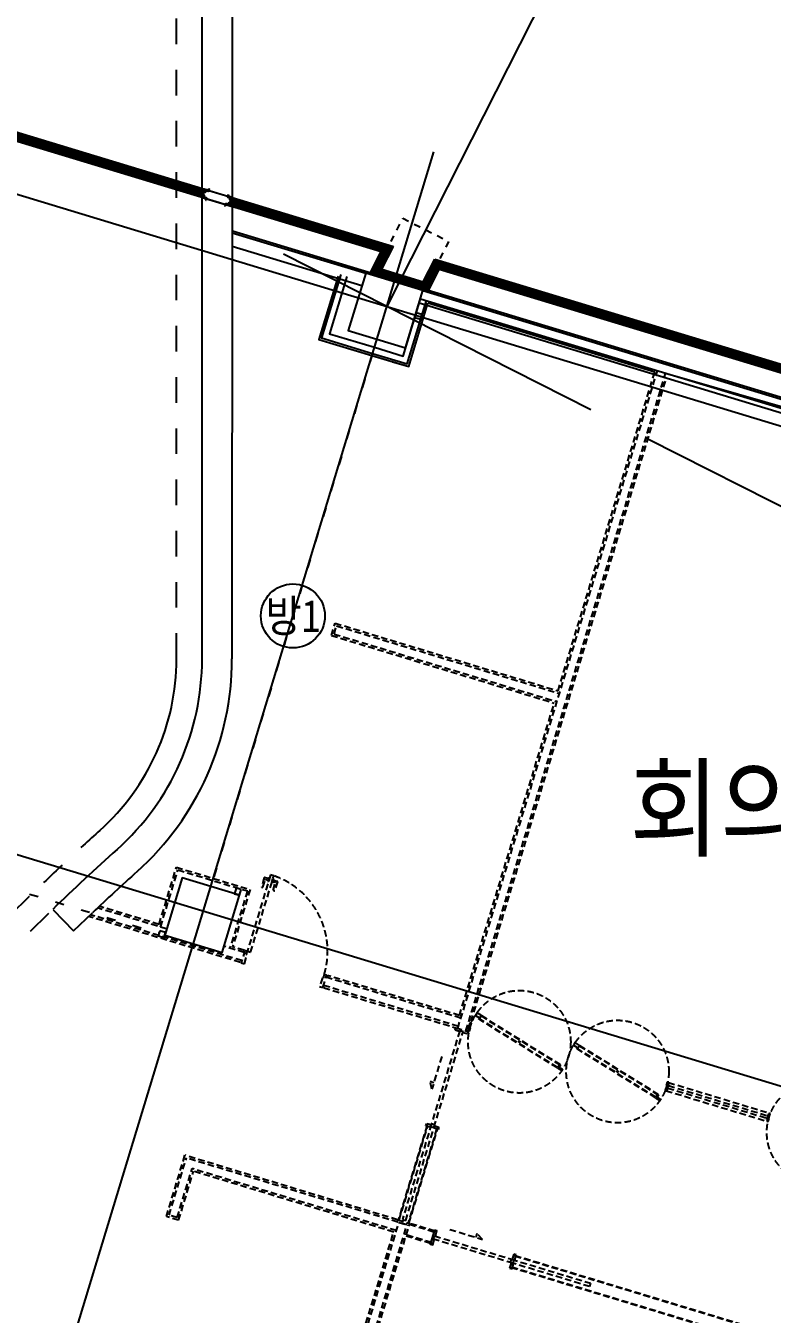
# Model space of a CAD drawing. Header units: metres. Extents: x 630750 to 860239, y 578133 to 726633.
# Drawn here: x 710924 to 719663, y 621958 to 637049 of the extents above; entities that cross this region are included whole.
import ezdxf
from ezdxf.enums import TextEntityAlignment as Align

# ---------------------------------------------------------------- set-up
doc = ezdxf.new("R2010")
doc.units = ezdxf.units.M
doc.header["$LTSCALE"] = 300
for name, pattern in [('CEN', [62, 60, -1, 0, -1]), ('H2', [0.5, 0.25, -0.25]), ('HID', [2.2, 1.5, -0.7]), ('HID1', [0.375, 0.25, -0.125]), ('HIDDEN', [2, 1, -1]), ('HIDDEN-1', [1.4, 0.35, -0.7, 0.35])]:
    doc.linetypes.add(name, pattern=pattern)
doc.layers.get('Defpoints').update_dxf_attribs({"color": 8})
for name, color, linetype in [('A-CEN-1', 1, 'Continuous'), ('A-CON', 2, 'Continuous'), ('A-DIM', 7, 'Continuous'), ('A-ELE-7', 7, 'Continuous'), ('A-ELE-8', 8, 'Continuous'), ('A-ELE-9', 9, 'Continuous'), ('A-ELE8', 8, 'Continuous'), ('A-MULL', 7, 'Continuous'), ('A-TXT-S', 3, 'Continuous'), ('A-WAL-DW', 7, 'Continuous'), ('AA', 31, 'Continuous'), ('DIM', 7, 'Continuous'), ('fire shutter', 2, 'Continuous'), ('INT', 117, 'Continuous'), ('KUK-WALL-DRYWALL', 4, 'Continuous'), ('KUK-WALL-FIN 1', 30, 'Continuous'), ('SCREW', 8, 'Continuous'), ('블럭', 7, 'Continuous')]:
    doc.layers.add(name, color=color, linetype=linetype)
doc.styles.add('TEXT', font='')
doc.styles.add('TEXT(돋음)', font='')
doc.styles.add('돋움', font='')
doc.styles.get('TEXT').set_extended_font_data('DotumChe')
doc.styles.get('TEXT(돋음)').set_extended_font_data('Dotum')
doc.styles.get('돋움').set_extended_font_data('Dotum')
doc.dimstyles.new('DIM250', dxfattribs={"dimscale": 250, "dimtxt": 3, "dimasz": 1, "dimexe": 2, "dimexo": 3, "dimgap": 1, "dimtad": 1, "dimdec": 0, "dimzin": 0, "dimdsep": 46, "dimlunit": 6, "dimtxsty": 'TEXT(돋음)', "dimblk": 'Z_DOT', "dimcen": 2.5, "dimdle": 2, "dimclrd": 256, "dimclre": 256, "dimclrt": 3, "dimadec": 0, "dimazin": 0, "dimtfac": 1, "dimtdec": 0, "dimtix": 1, "dimtmove": 2, "dimatfit": 3, "dimldrblk": 'Z_DOT', "dimfxl": 1, "dimtolj": 1, "dimtzin": 0, "dimarcsym": 0})

# ---------------------------------------------------------------- blocks, each defined once
blk = doc.blocks.new('A$C7D1B520F')
at = {"layer": 'SCREW', "color": 8}
for p, q in [((0, 5), (0, 5)), ((9, 5), (0, 5)), ((0, 1), (0, 5)), ((9, 5), (0, 5)), ((0, 1), (2, 0)), ((5, 28), (2, 26)), ((2, 26), (3, 26)), ((7, 26), (2, 24)), ((2, 24), (3, 24)), ((7, 24), (2, 21)), ((7, 21), (2, 19)), ((2, 21), (3, 21)), ((2, 19), (3, 19)), ((7, 19), (2, 16)), ((2, 16), (3, 16)), ((7, 16), (2, 14)), ((2, 14), (3, 14)), ((7, 14), (2, 11)), ((2, 11), (3, 11)), ((7, 11), (2, 9)), ((2, 9), (3, 9)), ((7, 9), (2, 6)), ((2, 6), (3, 6)), ((3, 1), (2, 0)), ((7, 0), (2, 0)), ((4, 43), (3, 40)), ((3, 5), (3, 40)), ((3, 1), (3, 5)), ((3, 1), (4, 0)), ((6, 40), (4, 43)), ((4, 43), (5, 28)), ((7, 6), (4, 5)), ((5, 42), (6, 31)), ((5, 28), (6, 29)), ((6, 1), (5, 0)), ((6, 5), (6, 40)), ((7, 26), (6, 26)), ((7, 24), (6, 24)), ((7, 21), (6, 21)), ((7, 19), (6, 19)), ((7, 16), (6, 16)), ((7, 14), (6, 14)), ((7, 11), (6, 11)), ((7, 9), (6, 9)), ((7, 6), (6, 6)), ((6, 1), (6, 5)), ((6, 1), (7, 0)), ((8, 1), (7, 0)), ((8, 1), (8, 5)), ((9, 5), (9, 5))]:
    blk.add_line(p, q, dxfattribs=at)
for centre, radius, start, end in [((2, 42), 2.15, 283.4285, 4.6836), ((5, 28), 0.268, 182.1196, 324.1357)]:
    blk.add_arc(centre, radius, start, end, dxfattribs=at)
blk = doc.blocks.new('Z_DOT')
at = {"layer": 'DIM', "color": 7}
for p, q in [((0, -2.5), (0, 2.5)), ((-2.5, 0), (2.5, 0))]:
    blk.add_line(p, q, dxfattribs=at)
for radius in [0.75, 0.375]:
    blk.add_circle((0, 0), radius, dxfattribs=at)
blk = doc.blocks.new('*D103')
at = {"layer": 'A-DIM', "lineweight": -2, "transparency": 16777216}
for p, q in [((721212, 638140), (724178, 636636)), ((720839, 631157), (723619, 636639)), ((718207, 632212), (721172, 630708))]:
    blk.add_line(p, q, dxfattribs=at)
at = {"layer": 'Defpoints', "color": 0, "transparency": 16777216}
for p in [(720543, 638479), (723732, 636862), (717538, 632551)]:
    blk.add_point(p, dxfattribs=at)
at = {"layer": 'A-DIM', "lineweight": -2, "transparency": 16777216, "xscale": 250, "yscale": 250, "zscale": 250}
for p, rotation in [((723732, 636862), 63.11574874094855), ((720726, 630934), 243.1157487409486)]:
    blk.add_blockref('Z_DOT', p, dxfattribs=dict(at, rotation=rotation))
at = {"layer": 'A-DIM', "color": 3, "transparency": 16777216, "insert": (721607, 634214), "char_height": 750, "attachment_point": 5, "rotation": 63.1157, "style": 'TEXT(돋음)'}
blk.add_mtext('\\A1;6,646', dxfattribs=at)

msp = doc.modelspace()

# ---------------------------------------------------------------- linework, layer by layer
at = {"color": 252, "linetype": 'H2', "const_width": 100, "elevation": 0}
for points in [[(706580.1, 636727.5), (707154.7, 636553.2), (707290.2, 636820.4), (713003.2, 635086.8)], [(713324.2, 634989.4), (715156, 634433.6), (715020.5, 634166.4), (715603.6, 633989.5), (715739, 634256.6), (724412.3, 631624.8), (724276.9, 631357.6), (724997.4, 631139)]]:
    msp.add_lwpolyline(points, dxfattribs=at)
at = {"color": 4, "linetype": 'Continuous', "elevation": 0}
for points in [[(713012.7, 635104.1, -2.4142136), (713014, 635104.8), (713014.8, 635104.6), (713014.3, 635102.9, 0.4142136), (713016, 635099.7), (713020.8, 635098.2, 0.4142136), (713024, 635099.9), (713024.5, 635101.6), (713025.6, 635101.3, 0.7625095), (713031, 635109.9), (713018, 635118.6), (713018, 635118.6, -1.7199574), (713017.6, 635120.3), (713019.9, 635127.9), (713022.3, 635127.2), (713022, 635126.1), (713022.9, 635125.9), (713024.1, 635126.6), (713025.1, 635126.3), (713024.8, 635125.3), (713025.7, 635125), (713026.9, 635125.8), (713028, 635125.5), (713027.7, 635124.4), (713028.5, 635124.2), (713031.2, 635125.8), (713029.9, 635128.6), (713029, 635128.9), (713028.7, 635127.9), (713027.7, 635128.2), (713027, 635129.5), (713026.2, 635129.8), (713025.9, 635128.7), (713024.8, 635129.1), (713024.2, 635130.3), (713023.4, 635130.6), (713023.1, 635129.6), (713020.6, 635130.3), (713021.6, 635133.5), (713017.8, 635134.6), (713013, 635118.9, 0.2646944), (713013.2, 635117.9), (713028.1, 635107.2, -0.7625095), (713026.8, 635105.1), (713011.3, 635109.8, 0.4142136), (713010, 635109.1), (712996.5, 635064.5, 0.4142136), (712997.1, 635063.2), (713012.6, 635058.5, -0.7625095), (713012.6, 635056), (712994.2, 635055.4, 0.2646944), (712993.5, 635054.7), (712988.7, 635038.9), (712992.6, 635037.8), (712993.5, 635040.9), (712995.9, 635040.2), (712995.6, 635039.2), (712996.5, 635038.9), (712997.7, 635039.7), (712998.8, 635039.3), (712998.5, 635038.3), (712999.3, 635038.1), (713000.5, 635038.8), (713001.6, 635038.5), (713001.3, 635037.5), (713002.1, 635037.2), (713004.8, 635038.8), (713003.5, 635041.7), (713002.6, 635041.9), (713002.3, 635040.9), (713001.3, 635041.2), (713000.7, 635042.5), (712999.8, 635042.8), (712999.5, 635041.8), (712998.5, 635042.1), (712997.8, 635043.4), (712997, 635043.6), (712996.7, 635042.6), (712994.2, 635043.4), (712996.6, 635051, -1.7199574), (712997.8, 635052.2), (712997.8, 635052.2), (713013.5, 635052.2, 0.7625095), (713013.8, 635062.3), (713012.7, 635062.6), (713013.2, 635064.3, 0.4142136), (713011.5, 635067.5), (713006.7, 635069, 0.4142136), (713003.5, 635067.3), (713003, 635065.6), (713002.1, 635065.9, -2.4142136), (713001.5, 635067.1)], [(712996.7, 635046.1), (712995.2, 635046.5), (712994.6, 635044.4), (713004, 635041.5, -1), (713002.7, 635037.1), (712993.2, 635039.9), (712992.6, 635037.8), (712994.1, 635037.3), (712994.3, 635038), (713010.1, 635033.1), (713009.9, 635032.5), (713021, 635029.2), (713021.5, 635030.7), (713014, 635032.9, -0.6681786), (713013.9, 635034.4), (713023, 635039.3, -0.4142136), (713024.1, 635039), (713027.9, 635031.8, 0.4142136), (713029, 635031.4), (713029.2, 635031.6, -0.4142136), (713030.3, 635031.2), (713033.8, 635024.6), (713035.3, 635024.1), (713035.7, 635025.3, -0.1989124), (713036.1, 635025.8), (713042.2, 635029.1), (713037.5, 635037.8), (713036.2, 635037.1, 0.4142136), (713035.8, 635036), (713036.2, 635035.3), (713037.3, 635035), (713036.9, 635033.9), (713038, 635033.6), (713039.7, 635030.4, -0.4142136), (713039.4, 635029.3), (713035.2, 635027.1, -0.4142136), (713034.1, 635027.4), (713032.4, 635030.6), (713032.7, 635031.7), (713031.7, 635032), (713032, 635033), (713031.6, 635033.7, 0.4142136), (713030.5, 635034.1), (713029, 635033.2), (713024.4, 635041.8), (713018.2, 635038.5), (713018.1, 635038.2), (713017.8, 635038.3), (713011.1, 635034.7, -0.1989124), (713010.5, 635034.7), (713007.2, 635035.7, -0.4142136), (713006.6, 635036.7), (713007.1, 635038.2, 0.4142136), (713004.5, 635043), (712996.5, 635045.4)], [(713005.2, 635066.3, -0.4142136), (713006.3, 635066.9), (713010.2, 635065.8, -0.4142136), (713010.8, 635064.7), (713010.7, 635064.3, -0.4142136), (713009.6, 635063.7), (713005.7, 635064.9, -0.4142136), (713005.1, 635066)], [(713016.3, 635102.7, 0.4142136), (713016.9, 635101.6), (713020.7, 635100.3, 0.4142136), (713021.9, 635100.9), (713022, 635101.3, 0.4142136), (713021.4, 635102.4), (713017.5, 635103.6, 0.4142136), (713016.4, 635103.1)], [(713020.5, 635124.3), (713018.9, 635124.8), (713019.6, 635126.9), (713029.1, 635124, 1), (713030.4, 635128.5), (713020.9, 635131.3), (713021.6, 635133.5), (713023.1, 635133), (713022.9, 635132.4), (713038.8, 635127.6), (713039, 635128.2), (713050.1, 635124.8), (713049.6, 635123.3), (713042.1, 635125.6, 0.6681786), (713041.2, 635124.5), (713046.1, 635115.3, 0.4142136), (713047.2, 635115), (713054.4, 635118.8, -0.4142136), (713055.4, 635118.5), (713055.5, 635118.3, 0.4142136), (713056.6, 635118), (713063.3, 635121.5), (713064.8, 635121.1), (713064.4, 635119.9, 0.1989124), (713064.5, 635119.3), (713067.7, 635113.1), (713059, 635108.5), (713058.2, 635109.9, -0.4142136), (713058.6, 635110.9), (713059.3, 635111.3), (713060.3, 635111), (713060.6, 635112), (713061.7, 635111.7), (713064.9, 635113.4, 0.4142136), (713065.2, 635114.5), (713063, 635118.7, 0.4142136), (713061.9, 635119), (713058.7, 635117.3), (713058.4, 635116.3), (713057.3, 635116.6), (713057, 635115.5), (713056.3, 635115.1, -0.4142136), (713055.2, 635115.5), (713054.4, 635117.1), (713045.8, 635112.5), (713042.5, 635118.6), (713042.7, 635119), (713042.3, 635119.1), (713038.7, 635125.7, 0.1989124), (713038.3, 635126.1), (713034.9, 635127.1, 0.4142136), (713033.9, 635126.6), (713033.5, 635125.1, -0.4142136), (713028.6, 635122.5), (713020.6, 635124.9)], [(713330.7, 635030.1), (713332.3, 635029.7), (713332.9, 635031.8), (713323.4, 635034.7, -1), (713324.8, 635039.1), (713334.3, 635036.3), (713334.9, 635038.4), (713333.4, 635038.9), (713333.2, 635038.2), (713317.3, 635043.1), (713317.5, 635043.7), (713306.4, 635047), (713306, 635045.5), (713313.5, 635043.3, -0.6681786), (713313.6, 635041.8), (713304.4, 635036.9, -0.4142136), (713303.4, 635037.2), (713299.5, 635044.4, 0.4142136), (713298.5, 635044.8), (713298.3, 635044.6, -0.4142136), (713297.2, 635045), (713293.6, 635051.6), (713292.1, 635052.1), (713291.7, 635050.9, -0.1989124), (713291.4, 635050.4), (713285.2, 635047.1), (713289.9, 635038.4), (713291.3, 635039.1, 0.4142136), (713291.6, 635040.2), (713291.3, 635040.9), (713290.2, 635041.2), (713290.5, 635042.3), (713289.5, 635042.6), (713287.8, 635045.8, -0.4142136), (713288.1, 635046.9), (713292.3, 635049.1, -0.4142136), (713293.4, 635048.8), (713295.1, 635045.6), (713294.7, 635044.5), (713295.8, 635044.2), (713295.5, 635043.2), (713295.8, 635042.5, 0.4142136), (713296.9, 635042.1), (713298.5, 635043), (713303.1, 635034.4), (713309.2, 635037.7), (713309.3, 635038), (713309.7, 635037.9), (713316.3, 635041.5, -0.1989124), (713316.9, 635041.5), (713320.3, 635040.5, -0.4142136), (713320.8, 635039.5), (713320.4, 635038, 0.4142136), (713322.9, 635033.2), (713330.9, 635030.8)], [(713326, 635009.1, 2.4142136), (713325.3, 635010.3), (713324.5, 635010.6), (713324, 635008.9, -0.4142136), (713320.8, 635007.2), (713315.9, 635008.7, -0.4142136), (713314.2, 635011.8), (713314.8, 635013.5), (713313.7, 635013.9, -0.7625095), (713313.9, 635024), (713329.6, 635024), (713329.6, 635024, 1.7199574), (713330.9, 635025.2), (713333.2, 635032.8), (713330.8, 635033.6), (713330.5, 635032.6), (713329.6, 635032.8), (713329, 635034.1), (713328, 635034.4), (713327.7, 635033.4), (713326.8, 635033.7), (713326.2, 635035), (713325.1, 635035.3), (713324.8, 635034.3), (713324, 635034.5), (713322.7, 635037.3), (713325.3, 635039), (713326.2, 635038.7), (713325.9, 635037.7), (713326.9, 635037.4), (713328.2, 635038.1), (713329, 635037.9), (713328.7, 635036.9), (713329.7, 635036.5), (713331, 635037.3), (713331.8, 635037), (713331.5, 635036), (713333.9, 635035.3), (713334.9, 635038.4), (713338.7, 635037.2), (713333.9, 635021.5, -0.2646944), (713333.2, 635020.8), (713314.9, 635020.2, 0.7625095), (713314.8, 635017.7), (713330.3, 635013, -0.4142136), (713331, 635011.7), (713317.4, 634967.1, -0.4142136), (713316.2, 634966.4), (713300.7, 634971.1, 0.7625095), (713299.4, 634969), (713314.3, 634958.3, -0.2646944), (713314.5, 634957.3), (713309.7, 634941.6), (713305.9, 634942.7), (713306.8, 634945.9), (713304.4, 634946.6), (713304.1, 634945.6), (713303.2, 634945.8), (713302.6, 634947.1), (713301.6, 634947.5), (713301.3, 634946.4), (713300.4, 634946.7), (713299.8, 634948), (713298.8, 634948.3), (713298.4, 634947.3), (713297.6, 634947.6), (713296.3, 634950.4), (713298.9, 634952), (713299.8, 634951.8), (713299.5, 634950.7), (713300.5, 634950.4), (713301.8, 634951.2), (713302.6, 634950.9), (713302.3, 634949.9), (713303.4, 634949.6), (713304.6, 634950.3), (713305.4, 634950), (713305.1, 634949), (713307.6, 634948.3), (713309.9, 634955.9, 1.7199574), (713309.5, 634957.6), (713309.5, 634957.6), (713296.4, 634966.3, -0.7625095), (713301.8, 634974.9), (713302.9, 634974.6), (713303.4, 634976.3, -0.4142136), (713306.6, 634978), (713311.5, 634976.5, -0.4142136), (713313.2, 634973.3), (713312.6, 634971.6), (713313.5, 634971.4, 2.4142136), (713314.8, 634972.1)], [(713307, 634951.9), (713308.5, 634951.4), (713307.9, 634949.3), (713298.4, 634952.2, 1), (713297, 634947.7), (713306.5, 634944.9), (713305.9, 634942.7), (713304.4, 634943.2), (713304.5, 634943.8), (713288.7, 634948.6), (713288.5, 634948), (713277.4, 634951.4), (713277.9, 634952.9), (713285.3, 634950.6, 0.6681786), (713286.3, 634951.7), (713281.4, 634960.9, 0.4142136), (713280.3, 634961.2), (713273.1, 634957.4, -0.4142136), (713272, 634957.7), (713271.9, 634957.9, 0.4142136), (713270.9, 634958.2), (713264.2, 634954.7), (713262.7, 634955.1), (713263.1, 634956.3, 0.1989124), (713263, 634956.9), (713259.7, 634963), (713268.5, 634967.7), (713269.2, 634966.3, -0.4142136), (713268.9, 634965.3), (713268.2, 634964.9), (713267.1, 634965.2), (713266.8, 634964.2), (713265.8, 634964.5), (713262.6, 634962.8, 0.4142136), (713262.2, 634961.7), (713264.5, 634957.5, 0.4142136), (713265.6, 634957.2), (713268.7, 634958.9), (713269.1, 634959.9), (713270.1, 634959.6), (713270.4, 634960.7), (713271.1, 634961, -0.4142136), (713272.2, 634960.7), (713273.1, 634959.1), (713281.6, 634963.7), (713284.9, 634957.6), (713284.8, 634957.2), (713285.2, 634957.1), (713288.7, 634950.5, 0.1989124), (713289.2, 634950.1), (713292.6, 634949.1, 0.4142136), (713293.5, 634949.6), (713294, 634951.1, -0.4142136), (713298.8, 634953.7), (713306.8, 634951.3)], [(713311.2, 634973.5, 0.4142136), (713310.6, 634974.6), (713306.8, 634975.8, 0.4142136), (713305.6, 634975.2), (713305.5, 634974.8, 0.4142136), (713306.1, 634973.7), (713310, 634972.5, 0.4142136), (713311.1, 634973.1)], [(713322.2, 635009.9, -0.4142136), (713321.1, 635009.3), (713317.2, 635010.4, -0.4142136), (713316.6, 635011.5), (713316.7, 635011.9, -0.4142136), (713317.8, 635012.5), (713321.7, 635011.3, -0.4142136), (713322.3, 635010.2)]]:
    msp.add_lwpolyline(points, format="xyb", close=True, dxfattribs=at)
at = {"layer": 'A-CEN-1', "linetype": 'Continuous'}
for p, q in [((733307.8, 669573.7, 0), (715151.3, 633760.9, 0)), ((694392.6, 640060, 0), (743918.3, 625031.8, 0)), ((707244.6, 607704.1, 0), (715701.1, 635572.7, 0)), ((686992.6, 634572.3, 0), (741769.6, 617950.7, 0)), ((717537.9, 632551, 0), (713941.7, 634374.2, 0))]:
    msp.add_line(p, q, dxfattribs=at)
at = {"layer": 'A-CON', "elevation": 0}
for points in [[(715573.4, 633946.4), (714903.5, 634149.6), (714700.3, 633479.8), (715370.1, 633276.5)], [(713424.6, 626865.2), (712754.8, 627068.5), (712551.5, 626398.6), (713221.4, 626195.4)]]:
    msp.add_lwpolyline(points, close=True, dxfattribs=at)
at = {"layer": 'A-ELE-7', "linetype": 'H2', "elevation": 0}
msp.add_lwpolyline([(714997.6, 634121.1), (715338.8, 634794.1), (715873.9, 634522.8), (715580.6, 633944.2)], dxfattribs=at)
at = {"layer": 'A-ELE-7', "linetype": 'H2'}
msp.add_lwpolyline([(714997.6, 634121.1), (715338.7, 634794.1), (715873.9, 634522.8), (715580.6, 633944.2)], dxfattribs=at)
at = {"layer": 'A-ELE-8', "linetype": 'HIDDEN'}
msp.add_line((712688.3, 629633.3), (712689.2, 641081.8), dxfattribs=at)
for points in [[(707322.8, 622452.9, -0.0532331), (710964.1, 626849, -0.0527446)], [(707548.8, 622254.2, -0.0532331), (711190.2, 626650.3, -0.0527446)]]:
    msp.add_lwpolyline(points, format="xyb", dxfattribs=at)
msp.add_arc((729892.2, 607472.3), 27087.4, 131.928, 134.18407, dxfattribs=at)
at = {"layer": 'A-ELE-9', "linetype": 'CEN'}
for p, q in [((707264.6, 636880.4, 0), (715227.5, 634464.1, 0)), ((707315.8, 636760.4, 0), (715084.5, 634403, 0)), ((715092.1, 634196.9, 0), (715227.5, 634464.1, 0)), ((714949, 634135.8, 0), (715084.5, 634403, 0)), ((715577.9, 634049.5, 0), (715713.4, 634316.7, 0)), ((715713.4, 634316.7, 0), (724483.9, 631655.3, 0)), ((715092.1, 634196.9, 0), (715577.9, 634049.5, 0)), ((715629.2, 633929.4, 0), (715764.6, 634196.6, 0)), ((715764.6, 634196.6, 0), (724340.8, 631594.3, 0))]:
    msp.add_line(p, q, dxfattribs=at)
at = {"layer": 'A-ELE8'}
msp.add_arc((709988.3, 629633.6), 2700, 311.93083, 359.99507, dxfattribs=at)
at = {"layer": 'A-MULL'}
msp.add_line((713338.7, 634910.8, 0), (713338.7, 634676.7, 0), dxfattribs=at)
at = {"layer": 'A-WAL-DW'}
for p, q in [((712988.7, 635143.4, 0), (713338.7, 635037.2, 0)), ((712988.7, 635038.9, 0), (713338.7, 634932.7, 0))]:
    msp.add_line(p, q, dxfattribs=at)
at = {"layer": 'A-WAL-DW', "linetype": 'Continuous'}
for p, q in [((713338.7, 634624.5, 0), (714903.5, 634149.6, 0)), ((713338.7, 634467.7, 0), (714860, 634006.1, 0)), ((715573.4, 633946.4, 0), (724377, 631275, 0)), ((715529.8, 633802.8, 0), (724333.4, 631131.5, 0))]:
    msp.add_line(p, q, dxfattribs=at)
at = {"layer": 'A-WAL-DW', "color": 8, "linetype": 'HID', "ltscale": 3000}
msp.add_line((715180.3, 634114.2, 0), (715180.3, 634114.2, 0), dxfattribs=at)
at = {"layer": 'A-WAL-DW', "color": 251, "linetype": 'HID1'}
for p, q in [((715981.9, 625305.5), (718319.4, 633008.6)), ((716077.6, 625276.4), (718415.1, 632979.6)), ((716104.4, 625278.7), (718427.4, 632934.1)), ((717155.5, 629259.4), (718288.2, 632992)), ((714502.6, 629907.6), (714546.1, 630051.2)), ((714546.1, 630051.2), (717155.5, 629259.4)), ((714502.6, 629907.6), (717112, 629115.8)), ((714533.7, 629924.3), (714562.8, 630020)), ((714533.7, 629924.3), (717143.2, 629132.5)), ((714562.8, 630020), (717172.2, 629228.2)), ((716001.5, 625456.3), (717112, 629115.8)), ((712484.9, 626523.4), (711785.3, 626735.6)), ((713436.5, 626077.8), (711660.1, 626616.9)), ((713453.3, 626098.9), (711680.8, 626636.7)), ((712573.3, 626470.4), (711764.3, 626715.9)), ((713482.4, 626194.6), (713243.1, 626267.1)), ((713480.1, 626221.4), (713346.1, 626262)), ((716018.2, 625425.1), (714439.3, 625904.2)), ((716001.5, 625456.3), (714456.1, 625925.2)), ((715989.2, 625329.4), (714410.2, 625808.5)), ((714412.6, 625781.7), (715981.9, 625305.5)), ((717148.4, 624842.6), (716231.3, 625412.9)), ((717151, 624846.8), (716233.9, 625417.2)), ((716255.1, 625451.2), (717172.2, 624880.8)), ((716257.7, 625455.4), (717174.8, 624885)), ((716711.5, 625143.7), (716694.6, 625154.3)), ((716697.8, 625140.5), (716708.3, 625157.5)), ((718300.3, 624498.1), (717383.2, 625068.5)), ((717404.4, 625102.4), (718321.5, 624532)), ((717407, 625106.7), (718324.1, 624536.3)), ((718297.7, 624493.8), (717380.6, 625064.2)), ((717860.8, 624795), (717843.9, 624805.5)), ((717847.1, 624791.7), (717857.6, 624808.7)), ((718448.6, 624635.3), (719611.2, 624282.5)), ((718449.2, 624671.7), (719631, 624313.1)), ((718420.2, 624576), (719601.9, 624217.4)), ((718439.9, 624606.6), (719602.5, 624253.8)), ((712569.9, 623101.2), (712787.7, 623818.9)), ((712601.1, 623117.9), (712804.3, 623787.7)), ((715275.6, 623064), (712787.7, 623818.9)), ((715275.6, 623064), (712787.7, 623818.9)), ((715388, 623003.8), (712804.3, 623787.7)), ((712696.8, 623088.9), (712871, 623663)), ((712713.4, 623057.7), (712887.6, 623631.8)), ((715263.2, 622937.1), (712871, 623663)), ((715232.1, 622920.4), (712887.6, 623631.8)), ((712696.8, 623088.9), (712601.1, 623117.9)), ((712713.4, 623057.7), (712569.9, 623101.2)), ((713297.7, 616459.7), (715292.3, 623032.8)), ((713393.4, 616430.7), (715388, 623003.8)), ((713417.3, 616423.4), (715419.1, 623020.4)), ((715275.6, 623064), (715419.1, 623020.4)), ((715292.3, 623032.8), (715388, 623003.8)), ((713273.8, 616467), (715232, 622920.4))]:
    msp.add_line(p, q, dxfattribs=at)
for points in [[(712484.9, 626523.4), (712688.1, 627193.2), (713549.3, 626931.9), (713346.1, 626262)], [(712501.5, 626492.2), (712704.8, 627162), (713518.2, 626915.2), (713314.9, 626245.4)], [(713489.6, 626218.5), (713446.1, 626074.9), (713484.3, 626063.3), (713515.7, 626166.7), (713506.1, 626169.6), (713518.3, 626209.8), (713489.6, 626218.5)], [(713480.1, 626221.4), (713477.2, 626211.8), (713486.7, 626208.9), (713489.6, 626218.5)], [(713436.5, 626077.8), (713439.4, 626087.4), (713449, 626084.5), (713446.1, 626074.9)], [(714417.8, 625936.8), (714405.6, 625896.6), (714396.1, 625899.5), (714364.7, 625796.2), (714403, 625784.6), (714446.5, 625928.1), (714417.8, 625936.8)], [(714412.6, 625781.7), (714415.5, 625791.2), (714405.9, 625794.1), (714403, 625784.6)], [(716097.8, 625291.2), (716107.3, 625288.3), (716104.4, 625278.7), (716118.8, 625274.4), (716130.4, 625312.7), (716125.6, 625314.1), (716143, 625371.5), (716133.5, 625374.4), (716130.5, 625364.9), (716121, 625367.8), (716097.8, 625291.2)], [(716206.8, 625487.1), (716188.3, 625457.4), (716226.5, 625433.6), (716218.6, 625420.9), (716231.3, 625412.9), (716257.7, 625455.4), (716206.8, 625487.1), (716188.3, 625457.4)], [(715958, 625312.7), (716101.5, 625269.2), (716092.8, 625240.5), (716045, 625255), (716047.9, 625264.5), (716000, 625279.1), (715997.1, 625269.5), (715949.3, 625284), (715958, 625312.7)], [(716101.5, 625269.2), (716091.9, 625272.1), (716094.8, 625281.6), (716104.4, 625278.7)], [(716099.7, 625292.3), (716115.8, 625287.4), (716122, 625365.8), (716138.1, 625360.9), (716099.7, 625292.3)], [(717356.1, 625138.4), (717337.6, 625108.6), (717375.8, 625084.9), (717367.9, 625072.1), (717380.6, 625064.2), (717407, 625106.7), (717356.1, 625138.4), (717337.6, 625108.6)], [(717174.8, 624885), (717148.4, 624842.6), (717199.3, 624810.9), (717207.3, 624823.6), (717169.1, 624847.4), (717187.5, 624877.1), (717174.8, 624885)], [(718455.9, 624659.3), (718446.3, 624662.2), (718449.2, 624671.7), (718434.8, 624676.1), (718423.2, 624637.8), (718428, 624636.4), (718410.6, 624578.9), (718420.2, 624576), (718423.1, 624585.6), (718432.6, 624582.7), (718455.9, 624659.3)], [(718453.9, 624658.2), (718437.8, 624663.1), (718431.6, 624584.7), (718415.5, 624589.6), (718453.9, 624658.2)], [(718324.1, 624536.3), (718297.7, 624493.8), (718348.6, 624462.1), (718356.6, 624474.9), (718318.3, 624498.6), (718336.8, 624528.3), (718324.1, 624536.3)], [(719595.3, 624229.9), (719604.8, 624227), (719601.9, 624217.4), (719616.3, 624213.1), (719627.9, 624251.4), (719623.1, 624252.8), (719640.5, 624310.2), (719631, 624313.1), (719628.1, 624303.6), (719618.5, 624306.5), (719595.3, 624229.9)], [(715294.7, 623058.2), (715631.6, 624168.2), (715622, 624171.1), (715285.2, 623061.1)], [(719597.3, 624231), (719613.3, 624226.1), (719619.6, 624304.5), (719635.6, 624299.6), (719597.3, 624231)], [(715409.6, 623023.3), (715746.4, 624133.3), (715736.8, 624136.2), (715400, 623026.2)], [(715416.2, 623010.8), (715712.9, 622920.8), (715715.8, 622930.4), (715419.1, 623020.4)], [(715375.6, 622876.9), (715672.2, 622786.9), (715675.1, 622796.4), (715378.5, 622886.4)], [(719584.5, 621599.7), (716610, 622502.3), (716612.9, 622511.9), (719587.4, 621609.3)], [(719625.1, 621733.7), (716650.7, 622636.3), (716653.6, 622645.8), (719629.6, 621742.8)]]:
    msp.add_lwpolyline(points, dxfattribs=at)
for points in [[(713789.8, 627104.5), (713518.3, 626209.8), (713556.6, 626198.1), (713828.1, 627092.9)], [(716099.7, 625292.3), (716109.3, 625289.4), (716106.4, 625279.8), (716117.7, 625276.4), (716128.4, 625311.6), (716123.6, 625313), (716141, 625370.5), (716134.5, 625372.4), (716131.6, 625362.9), (716122, 625365.8)], [(716043.1, 625266), (716004.8, 625277.6), (715665.1, 624158), (715703.3, 624146.4)], [(716115.8, 625287.4), (716138.1, 625360.9), (716122, 625365.8), (716099.7, 625292.3)], [(718453.9, 624658.2), (718444.3, 624661.1), (718447.2, 624670.7), (718435.9, 624674.1), (718425.2, 624638.9), (718430, 624637.4), (718412.6, 624580), (718419.1, 624578), (718422, 624587.6), (718431.6, 624584.7)], [(718437.8, 624663.1), (718415.5, 624589.6), (718431.6, 624584.7), (718453.9, 624658.2)], [(719597.3, 624231), (719606.8, 624228.1), (719603.9, 624218.5), (719615.2, 624215.1), (719625.9, 624250.3), (719621.1, 624251.7), (719638.6, 624309.2), (719632, 624311.1), (719629.1, 624301.6), (719619.6, 624304.5)], [(715712.1, 624175.1), (715673.8, 624186.7), (715334, 623067.1), (715372.3, 623055.5)], [(715666.1, 624178.6), (715657.4, 624149.9), (715609.5, 624164.4), (715618.2, 624193.1)], [(715761.8, 624149.6), (715753.1, 624120.9), (715705.2, 624135.4), (715713.9, 624164.1)], [(719613.3, 624226.1), (719635.6, 624299.6), (719619.6, 624304.5), (719597.3, 624231)], [(715697.8, 622836.6), (715709.4, 622874.9), (716637.6, 622593.2), (716626, 622554.9)], [(716619.9, 622603.8), (716648.6, 622595.1), (716666, 622652.5), (716637.3, 622661.2)], [(716588, 622498.5), (716616.7, 622489.8), (716634.1, 622547.2), (716605.4, 622555.9)], [(716597.3, 622563.6), (716608.9, 622601.9), (717537.1, 622320.3), (717525.5, 622282)]]:
    msp.add_lwpolyline(points, close=True, dxfattribs=at)
at = {"layer": 'A-WAL-DW', "color": 251, "linetype": 'HID1', "elevation": -9848.1}
for points in [[(713778.9, 627068.6), (713769.4, 627071.5), (713765.7, 627059.5), (713719.8, 627073.5, 0.4660446), (713715.9, 627070.9), (713683.4, 626963.8, 0.4142136), (713684.7, 626961.3), (713698.2, 626957.2, 0.4142136), (713700.7, 626958.6), (713729.4, 627046.5, -0.4270096), (713733.4, 627048.4), (713759.9, 627040.4), (713756.3, 627028.4), (713765.9, 627025.5), (713778.9, 627068.6), (713769.4, 627071.5), (713759.9, 627040.4)], [(713817.2, 627057), (713826.8, 627054.1), (713823.2, 627042.1), (713869.1, 627028.2, -0.4660446), (713870.9, 627023.9), (713838.4, 626916.8, -0.4142136), (713835.9, 626915.4), (713822.5, 626919.5, -0.4142136), (713821.2, 626922), (713846.1, 627011.1, 0.4270096), (713843.9, 627014.9), (713817.3, 627023), (713813.7, 627011), (713804.2, 627013.9), (713817.2, 627057), (713826.8, 627054.1), (713817.3, 627023)]]:
    msp.add_lwpolyline(points, format="xyb", dxfattribs=at)
at = {"layer": 'A-WAL-DW', "color": 251, "linetype": 'HID1', "elevation": 0}
for points in [[(715793.8, 624976.2), (715677.8, 624593.8), (715657.8, 624685.6), (715701.6, 624672.3)], [(715888.8, 622950.4), (716271.1, 622834.4), (716205.9, 622902), (716192.6, 622858.2)]]:
    msp.add_lwpolyline(points, dxfattribs=at)
at = {"layer": 'A-WAL-DW', "color": 251, "linetype": 'HID1'}
for centre, radius in [((716703.1, 625149), 600.5), ((717852.3, 624800.2), 600.5), ((716703.1, 625149), 7.5), ((717852.3, 624800.2), 7.5), ((720200.6, 624087.7), 600.5)]:
    msp.add_circle(centre, radius, dxfattribs=at)
msp.add_arc((713522.9, 626208.7), 935.3, 343.09788, 70.9567, dxfattribs=at)
at = {"layer": 'AA', "ltscale": 0.7}
msp.add_lwpolyline([(718415.1, 632979.6), (725046.8, 631071.7)], dxfattribs=at)
at = {"layer": 'fire shutter', "color": 2, "linetype": 'HIDDEN-1'}
for p, q in [((714984.3, 633210.7, 0), (713118.7, 627062.5)), ((703734.3, 629074.1, 0), (712484.5, 626419, 0))]:
    msp.add_line(p, q, dxfattribs=at)
at = {"layer": 'fire shutter', "color": 2, "linetype": 'HIDDEN-1', "elevation": 0}
for points in [[(706580.1, 636727.5), (707154.7, 636553.2), (707290.2, 636820.4), (713003.2, 635086.8)], [(713324.2, 634989.4), (715156, 634433.6), (715020.5, 634166.4), (715603.6, 633989.5), (715739, 634256.6), (724412.3, 631624.8), (724276.9, 631357.6), (725209.7, 631074.6)]]:
    msp.add_lwpolyline(points, dxfattribs=at)
at = {"layer": 'fire shutter', "elevation": 0}
for points in [[(715495, 633688), (715477.5, 633630.6), (715544.5, 633610.3), (715561.9, 633667.7)], [(713445, 626932.2), (713387.5, 626949.6), (713367.2, 626882.6), (713424.6, 626865.2)], [(712493.3, 626447.7), (712475.8, 626390.3), (712542.8, 626369.9), (712560.2, 626427.3)]]:
    msp.add_lwpolyline(points, close=True, dxfattribs=at)
at = {"layer": 'INT', "ltscale": 3}
for points in [[(714456.1, 625925.2), (714453.2, 625915.6), (714443.6, 625918.5), (714446.5, 625928.1)], [(715709.1, 622942.9), (715659.8, 622780.2), (715688.5, 622771.5), (715705.9, 622828.9), (715696.3, 622831.8), (715710.8, 622879.7), (715720.4, 622876.7), (715737.8, 622934.2), (715709.1, 622942.9)]]:
    msp.add_lwpolyline(points, dxfattribs=at)
at = {"layer": 'KUK-WALL-DRYWALL'}
for p, q in [((715544.3, 633850.7), (724347.9, 631179.3)), ((715573.3, 633946.4), (724377, 631275))]:
    msp.add_line(p, q, dxfattribs=at)
at = {"layer": 'KUK-WALL-DRYWALL', "elevation": 0}
for points in [[(714611.3, 634133.8), (714386.3, 633392.1), (714984.3, 633210.7)], [(714683.1, 634112), (714479.8, 633442.1), (715006.1, 633282.4)], [(714984.3, 633210.7), (715391, 633087.3), (715616.1, 633828.9)], [(715006.1, 633282.4), (715341, 633180.8), (715544.3, 633850.7)]]:
    msp.add_lwpolyline(points, dxfattribs=at)
at = {"layer": 'KUK-WALL-FIN 1', "color": 2}
for p, q in [((712988.7, 635143.5), (712989.2, 641081.7)), ((713339.2, 640998.1), (713338.7, 635037.2)), ((712988.3, 629633.3), (712988.7, 635039)), ((713338.7, 634932.7), (713338.3, 629633.6)), ((711244, 626693.2), (711482.5, 626446.9)), ((711482.5, 626446.9), (711703.4, 626658.3))]:
    msp.add_line(p, q, dxfattribs=at)
at = {"layer": 'KUK-WALL-FIN 1'}
for p, q in [((713346, 634648.4), (725053.5, 631095.8)), ((718288.2, 632992), (715632.7, 633797.7, 0)), ((714355.1, 633375.5, 0), (714977.1, 633186.7, 0)), ((715216.3, 633114.1, 0), (715407.7, 633056.1))]:
    msp.add_line(p, q, dxfattribs=at)
at = {"layer": 'KUK-WALL-FIN 1', "elevation": 0}
for points in [[(714580.1, 634117.1), (714355.1, 633375.5), (714977.1, 633186.7)], [(714977.1, 633186.7), (715407.7, 633056.1), (715632.7, 633797.7)]]:
    msp.add_lwpolyline(points, dxfattribs=at)
at = {"layer": 'KUK-WALL-FIN 1', "color": 2}
for centre, radius, start, end in [((709988.3, 629633.6), 3000, 311.93083, 359.99507), ((709988.3, 629633.6), 3350, 311.92829, 0), ((729892.2, 607472.3), 26787.4, 131.928, 134.13354), ((729892.2, 607472.3), 26437.4, 131.92829, 133.47167)]:
    msp.add_arc(centre, radius, start, end, dxfattribs=at)
at = {"layer": '블럭', "color": 1}
msp.add_circle((714051.5, 630136.6, 0), 375, dxfattribs=at)

# ---------------------------------------------------------------- block references
at = {"xscale": -1}
for p, rotation in [((713011.7, 635040.7, 0), 208.1200002639571), ((713315.8, 635035.5, 0), 28.11999972093408)]:
    msp.add_blockref('A$C7D1B520F', p, dxfattribs=dict(at, rotation=rotation))
for p, rotation in [((713035.9, 635120.4, 0), 298.1200002639571), ((713291.6, 634955.8, 0), 118.1199997326997)]:
    msp.add_blockref('A$C7D1B520F', p, dxfattribs=dict(rotation=rotation))

# ---------------------------------------------------------------- texts
at = {"layer": 'A-TXT-S', "color": 3, "style": '돋움', "width": 0.9}
msp.add_text('회의실1', height=937.5, rotation=0.00001, dxfattribs=at).set_placement((717990.3, 627416.8, 0))
at = {"layer": '블럭', "style": 'TEXT', "width": 0.9}
msp.add_text('방1', height=375, dxfattribs=at).set_placement((714051.5, 630136.6, 0), align=Align.MIDDLE_CENTER)

# ---------------------------------------------------------------- dimensions: what is measured, and where the dimension line sits
at = {"layer": 'A-DIM'}
dim = msp.add_aligned_dim(p1=(717537.9, 632551, 0), p2=(720543.2, 638478.8, 0), distance=-3574.9, dimstyle='DIM250', dxfattribs=at)
dim.commit()
dim.dimension.update_dxf_attribs({"geometry": '*D103', "text_midpoint": (721606.7, 634213.9, 0)})

doc.saveas('drawing.dxf')
